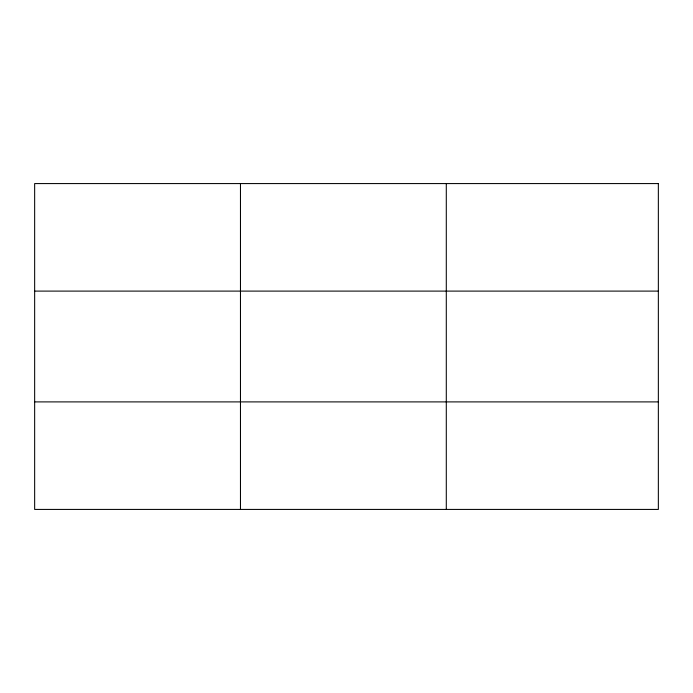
<?xml version="1.0" encoding="UTF-8"?>
<svg xmlns="http://www.w3.org/2000/svg" width="693" height="693" viewBox="0 0 693 693"><rect width="100%" height="100%" fill="white"/><g stroke="black" fill="none" stroke-linecap="round" stroke-linejoin="round"><path stroke-width="1.04" d="M240.471 183.576L240.471 509.424M446.292 183.576L446.292 509.424M34.65 291.103L658.35 291.103M34.65 401.897L658.35 401.897M658.35 183.576L658.35 509.424L34.65 509.424L34.65 183.576L658.35 183.576"/></g></svg>
